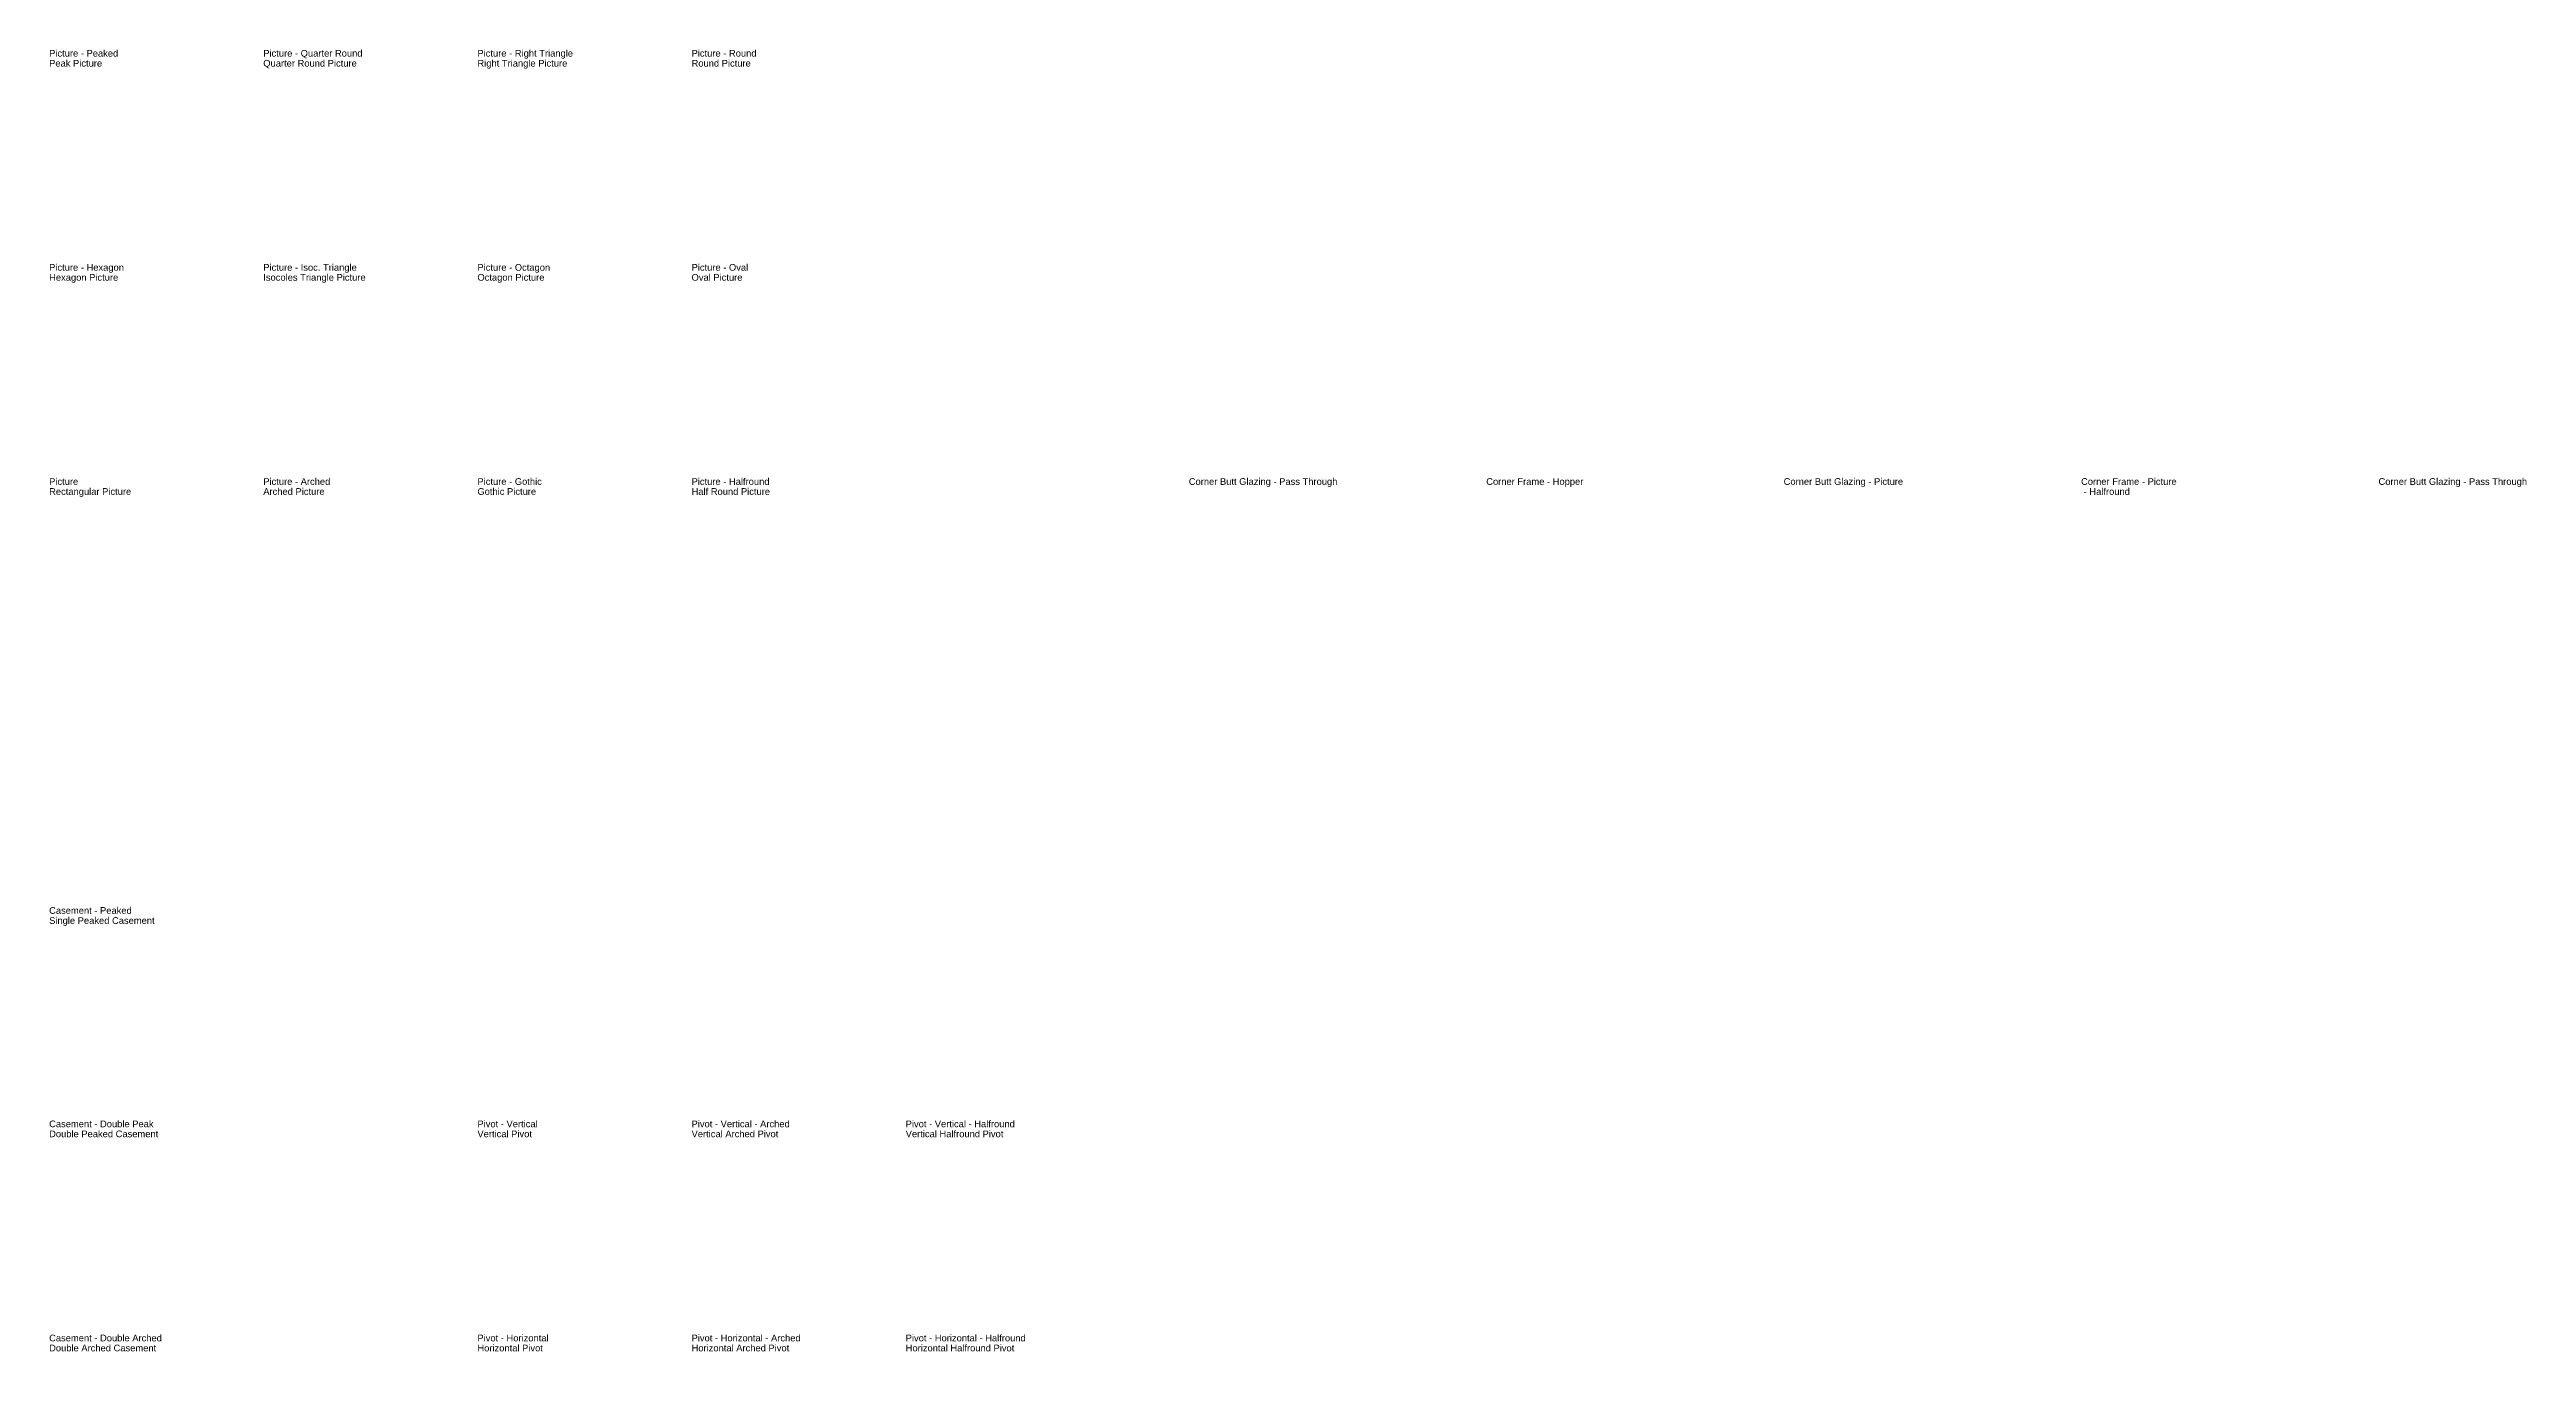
# Model space of a CAD drawing. Header units: millimetres. Extents: x 35 to 84879, y 22 to 29156.
# Drawn here: x 43240 to 84879, y 67 to 21956 of the extents above; entities that cross this region are included whole.
import ezdxf

# ---------------------------------------------------------------- set-up
doc = ezdxf.new("R2010")
doc.units = ezdxf.units.MM
doc.header["$LTSCALE"] = 0.5
doc.styles.add('Titles', font='arial.ttf', dxfattribs={"width": 0.75})

msp = doc.modelspace()

# ---------------------------------------------------------------- texts
at = {"style": 'Titles'}
for s, p in [('Picture - Peaked', (43233, 21837)), ('Peak Picture ', (43233, 21669)), ('Quarter Round Picture ', (46833, 21669)), ('Picture - Quarter Round', (46833, 21837)), ('Picture - Right Triangle', (50433, 21837)), ('Right Triangle Picture ', (50433, 21669)), ('Picture - Round', (54033, 21837)), ('Round Picture ', (54033, 21669)), ('Picture - Hexagon', (43233, 18237)), ('Picture - Isoc. Triangle', (46833, 18237)), ('Picture - Octagon', (50433, 18237)), ('Picture - Oval', (54033, 18237)), ('Hexagon Picture ', (43233, 18069)), ('Isocoles Triangle Picture ', (46833, 18069)), ('Octagon Picture ', (50433, 18069)), ('Oval Picture ', (54033, 18069)), ('Picture', (43233, 14637)), ('Rectangular Picture ', (43233, 14469)), ('Arched Picture ', (46833, 14469)), ('Picture - Arched', (46833, 14637)), ('Gothic Picture ', (50433, 14469)), ('Picture - Gothic', (50433, 14637)), ('Picture - Halfround', (54033, 14637)), ('Half Round Picture ', (54033, 14469)), ('Corner Butt Glazing - Pass Through', (62392, 14637)), ('Corner Frame - Hopper', (67392, 14637)), ('Corner Butt Glazing - Picture', (72392, 14637)), ('Corner Frame - Picture', (77392, 14637)), (' - Halfround', (77392, 14469)), ('Corner Butt Glazing - Pass Through', (82392, 14637)), ('Casement - Peaked', (43233, 7425)), ('Single Peaked Casement ', (43233, 7256)), ('Casement - Double Peak', (43233, 3837)), ('Double Peaked Casement ', (43233, 3669)), ('Vertical Pivot', (50433, 3669)), ('Pivot - Vertical', (50433, 3837)), ('Vertical Arched Pivot', (54033, 3669)), ('Pivot - Vertical - Arched', (54033, 3837)), ('Vertical Halfround Pivot', (57633, 3669)), ('Pivot - Vertical - Halfround', (57633, 3837)), ('Casement - Double Arched', (43233, 237)), ('Double Arched Casement ', (43233, 69)), ('Pivot - Horizontal', (50433, 237)), ('Horizontal Pivot', (50433, 69)), ('Pivot - Horizontal - Arched', (54033, 237)), ('Horizontal Arched Pivot', (54033, 69)), ('Pivot - Horizontal - Halfround', (57633, 237)), ('Horizontal Halfround Pivot', (57633, 69))]:
    msp.add_text(s, height=112.5, dxfattribs=at).set_placement(p)

doc.saveas('drawing.dxf')
